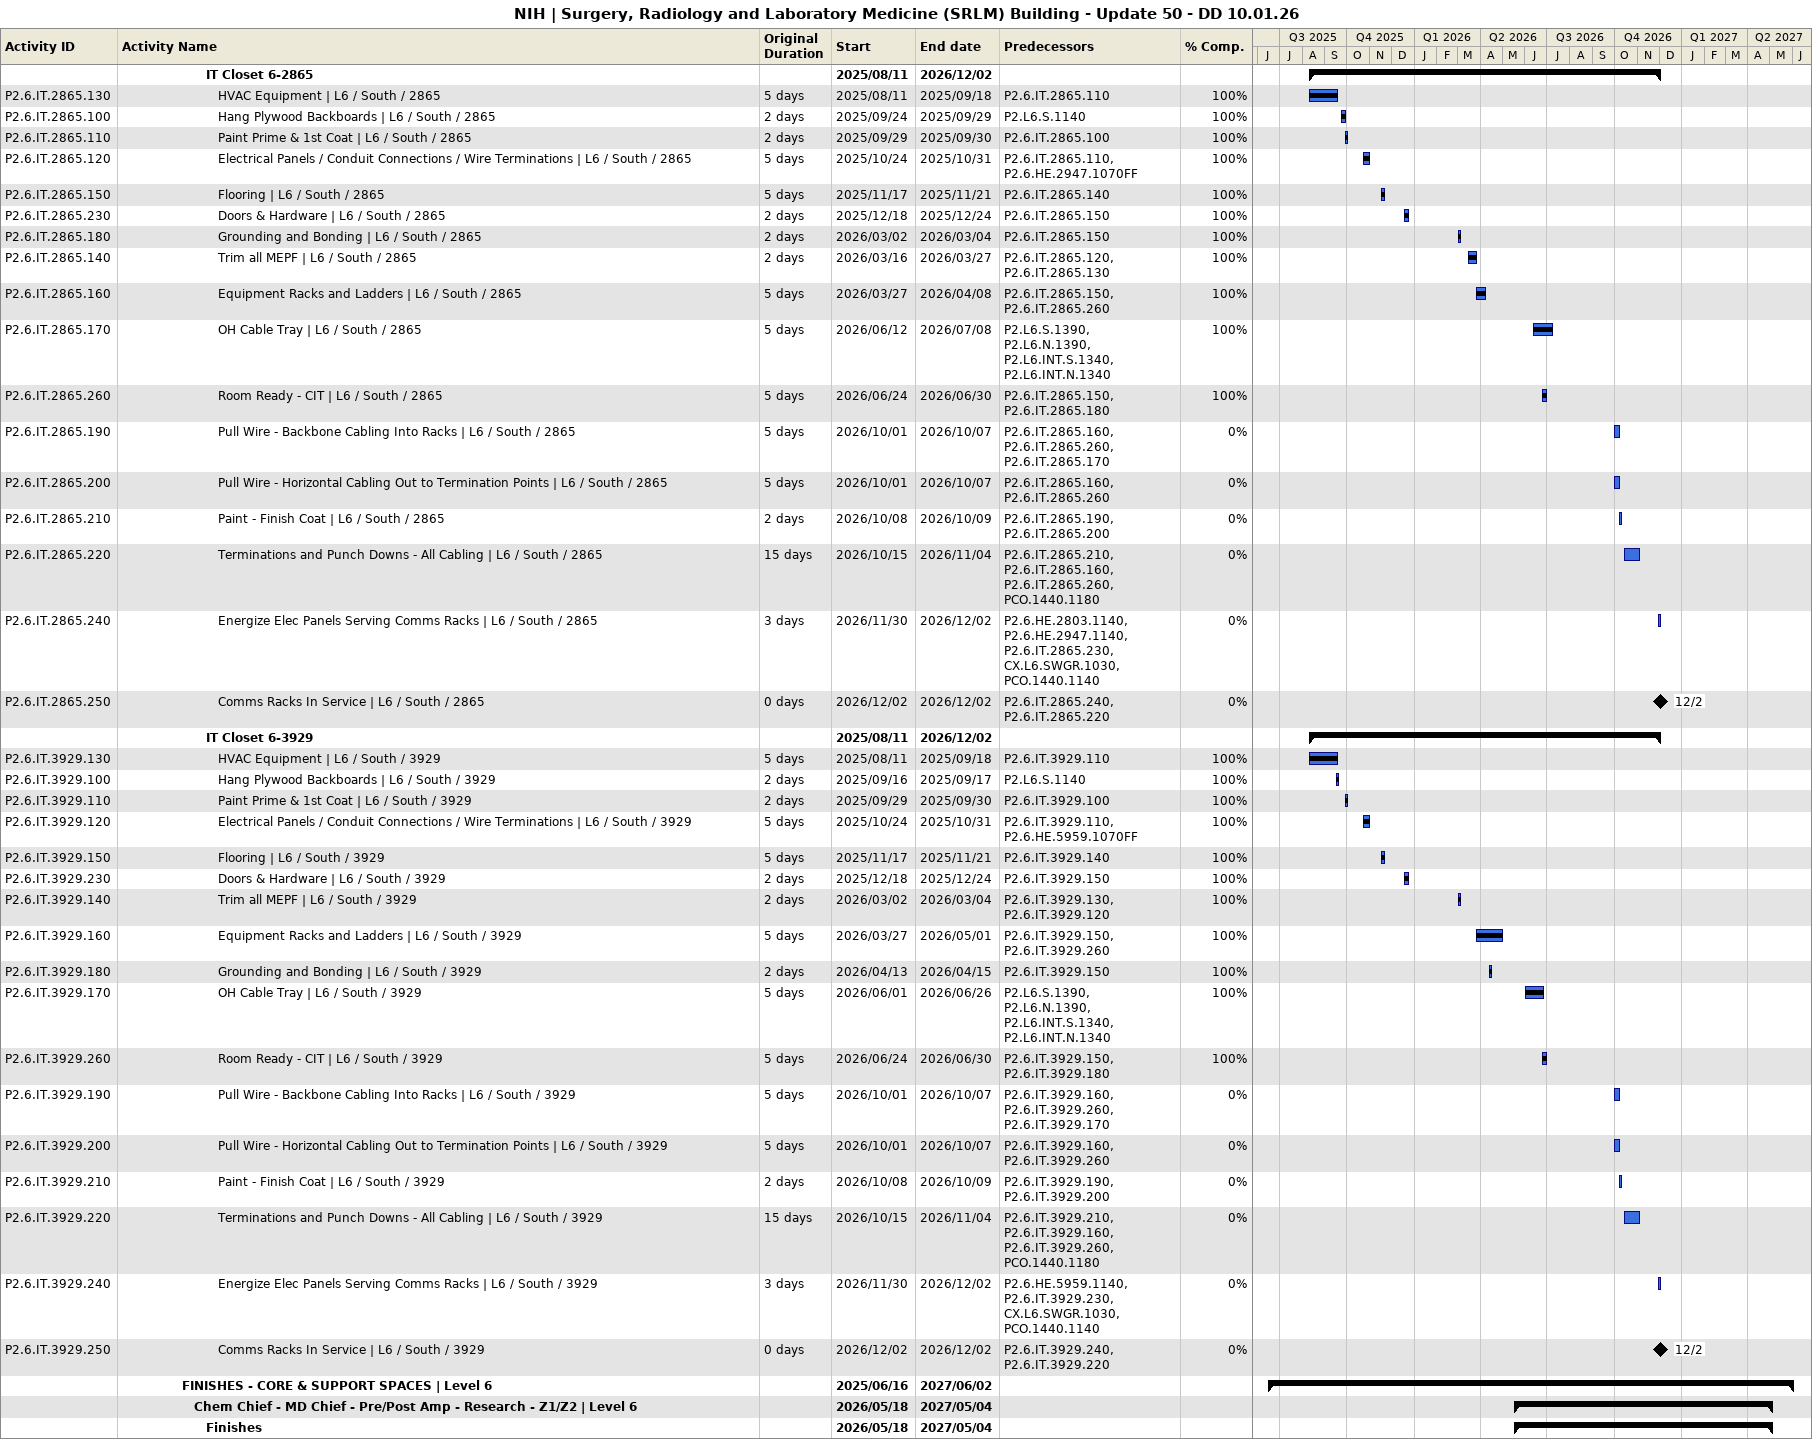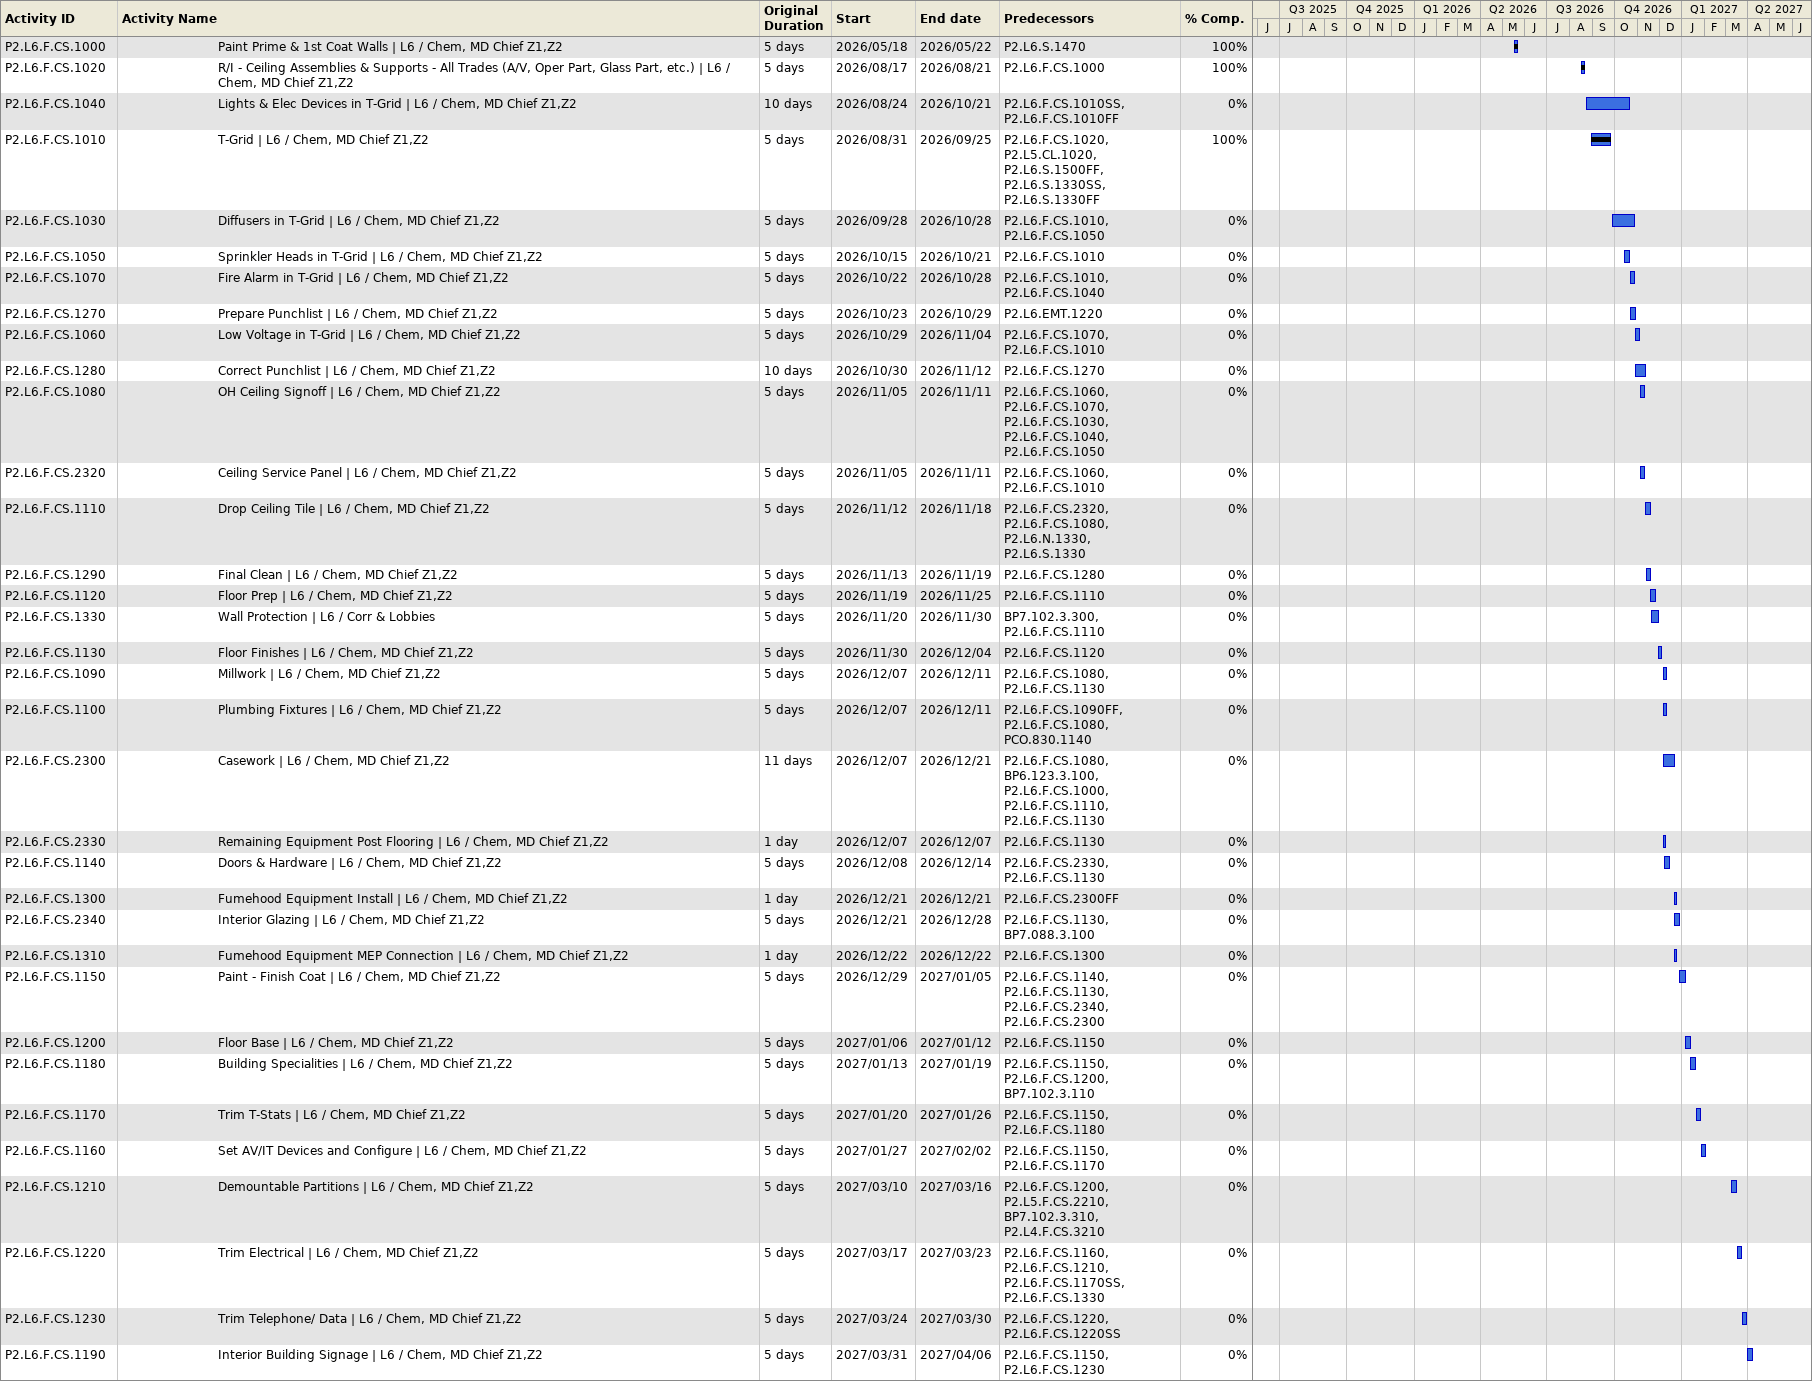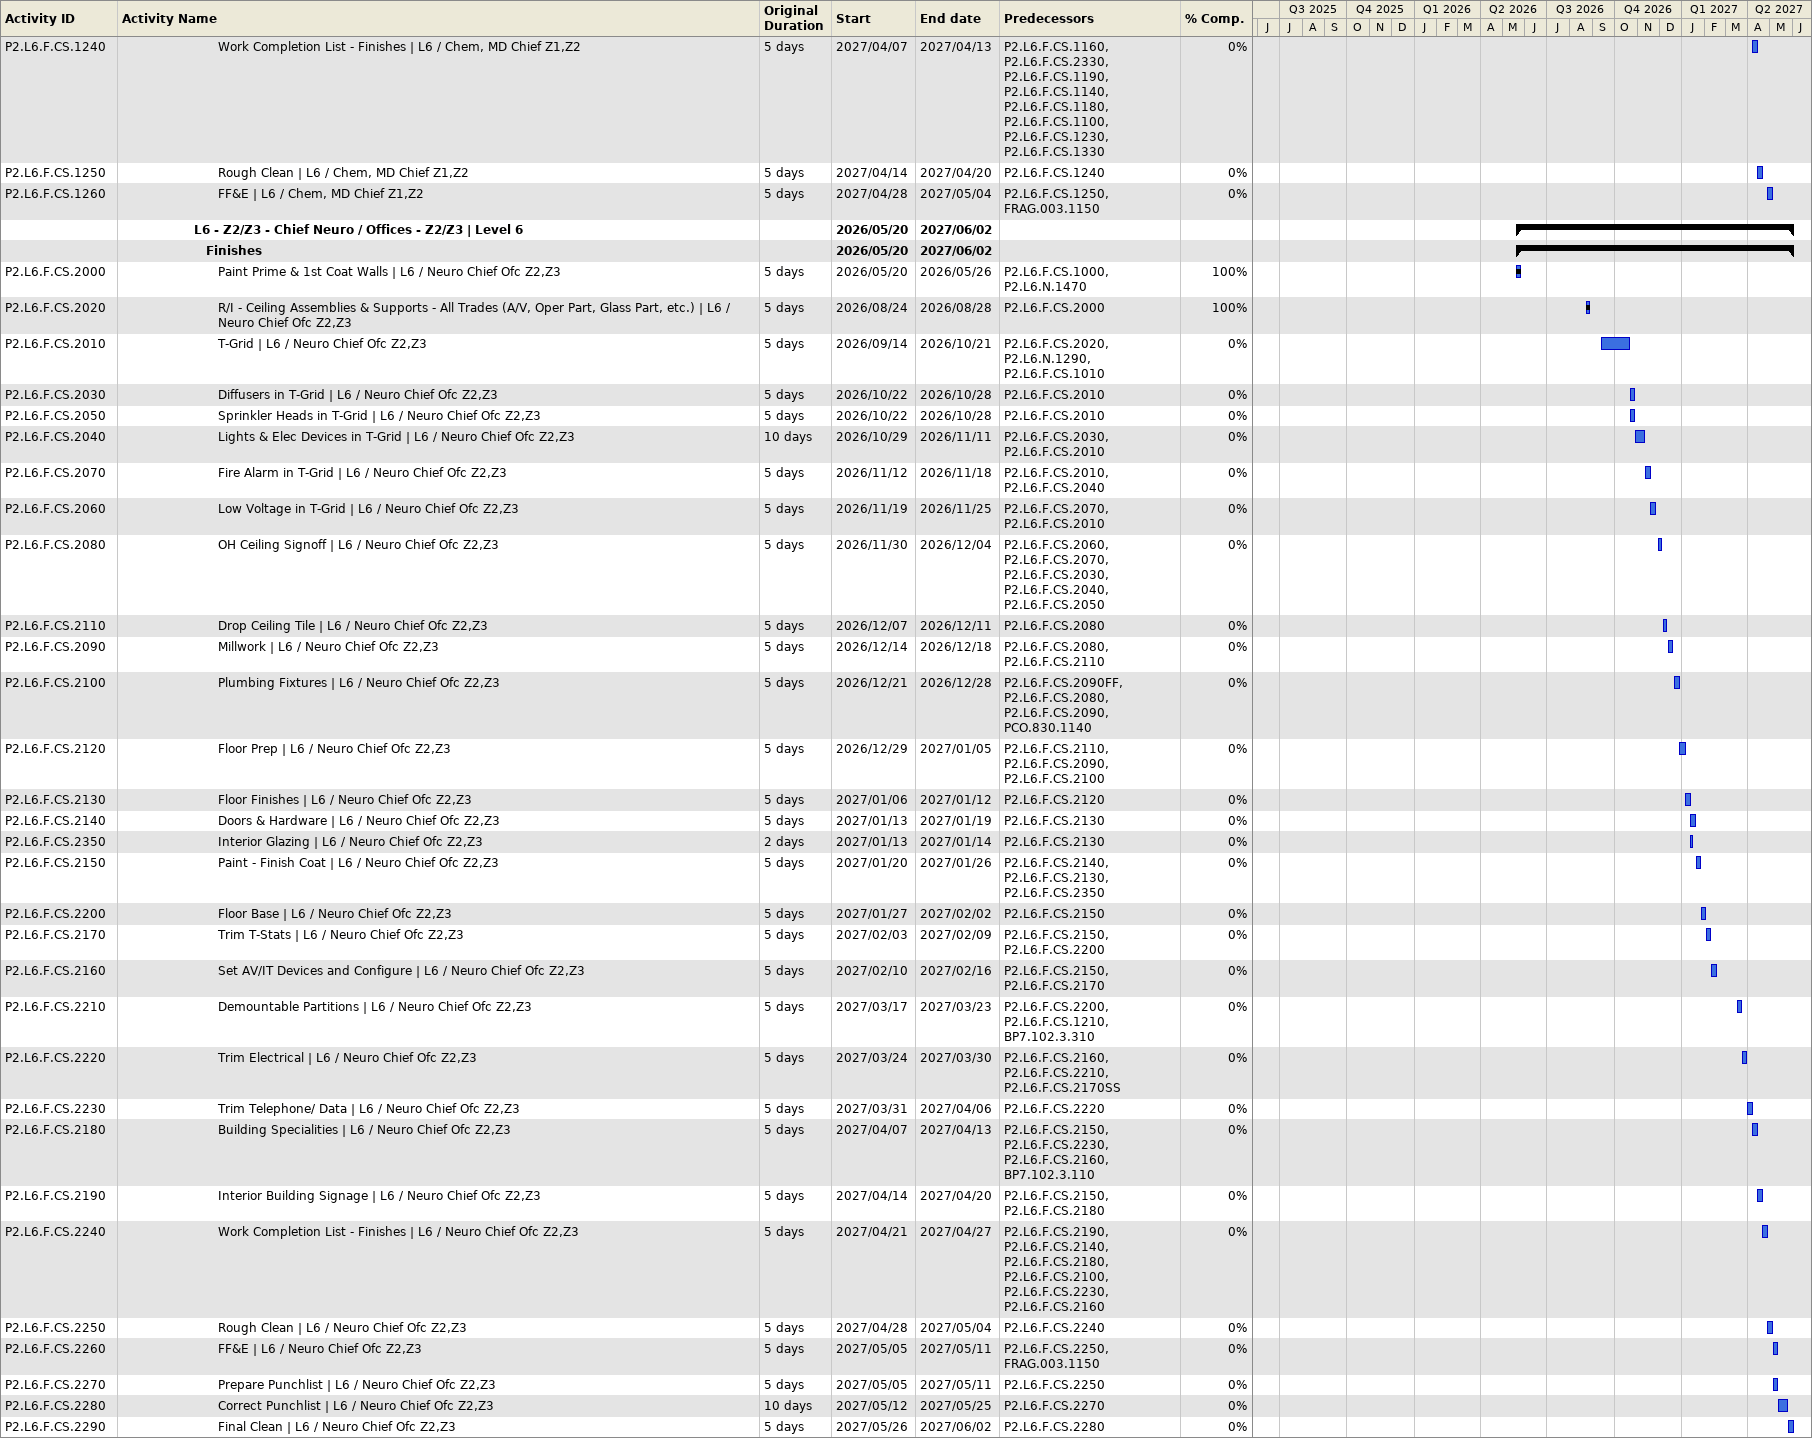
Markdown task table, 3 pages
NIH | Surgery, Radiology and Laboratory Medicine (SRLM) Building - Update 50 - DD 10.01.26

| ID | Level | Task | Original duration | Start | Finish | Predecessors | % complete |
|---|---|---|---|---|---|---|---|
|  | 8 | **IT Closet 6-2865** |  | 2025-08-11 | 2026-12-02 |  |  |
| P2.6.IT.2865.130 | 9 | HVAC Equipment \| L6 / South / 2865 | 5d | 2025-08-11 | 2025-09-18 | P2.6.IT.2865.110 | 100 |
| P2.6.IT.2865.100 | 9 | Hang Plywood Backboards \| L6 / South / 2865 | 2d | 2025-09-24 | 2025-09-29 | P2.L6.S.1140 | 100 |
| P2.6.IT.2865.110 | 9 | Paint Prime & 1st Coat \| L6 / South / 2865 | 2d | 2025-09-29 | 2025-09-30 | P2.6.IT.2865.100 | 100 |
| P2.6.IT.2865.120 | 9 | Electrical Panels / Conduit Connections / Wire Terminations \| L6 / South / 2865 | 5d | 2025-10-24 | 2025-10-31 | P2.6.IT.2865.110, P2.6.HE.2947.1070FF | 100 |
| P2.6.IT.2865.150 | 9 | Flooring \| L6 / South / 2865 | 5d | 2025-11-17 | 2025-11-21 | P2.6.IT.2865.140 | 100 |
| P2.6.IT.2865.230 | 9 | Doors & Hardware \| L6 / South / 2865 | 2d | 2025-12-18 | 2025-12-24 | P2.6.IT.2865.150 | 100 |
| P2.6.IT.2865.180 | 9 | Grounding and Bonding \| L6 / South / 2865 | 2d | 2026-03-02 | 2026-03-04 | P2.6.IT.2865.150 | 100 |
| P2.6.IT.2865.140 | 9 | Trim all MEPF \| L6 / South / 2865 | 2d | 2026-03-16 | 2026-03-27 | P2.6.IT.2865.120, P2.6.IT.2865.130 | 100 |
| P2.6.IT.2865.160 | 9 | Equipment Racks and Ladders \| L6 / South / 2865 | 5d | 2026-03-27 | 2026-04-08 | P2.6.IT.2865.150, P2.6.IT.2865.260 | 100 |
| P2.6.IT.2865.170 | 9 | OH Cable Tray \| L6 / South / 2865 | 5d | 2026-06-12 | 2026-07-08 | P2.L6.S.1390, P2.L6.N.1390, P2.L6.INT.S.1340, P2.L6.INT.N.1340 | 100 |
| P2.6.IT.2865.260 | 9 | Room Ready - CIT \| L6 / South / 2865 | 5d | 2026-06-24 | 2026-06-30 | P2.6.IT.2865.150, P2.6.IT.2865.180 | 100 |
| P2.6.IT.2865.190 | 9 | Pull Wire - Backbone Cabling Into Racks \| L6 / South / 2865 | 5d | 2026-10-01 | 2026-10-07 | P2.6.IT.2865.160, P2.6.IT.2865.260, P2.6.IT.2865.170 | 0 |
| P2.6.IT.2865.200 | 9 | Pull Wire - Horizontal Cabling Out to Termination Points \| L6 / South / 2865 | 5d | 2026-10-01 | 2026-10-07 | P2.6.IT.2865.160, P2.6.IT.2865.260 | 0 |
| P2.6.IT.2865.210 | 9 | Paint - Finish Coat \| L6 / South / 2865 | 2d | 2026-10-08 | 2026-10-09 | P2.6.IT.2865.190, P2.6.IT.2865.200 | 0 |
| P2.6.IT.2865.220 | 9 | Terminations and Punch Downs - All Cabling \| L6 / South / 2865 | 15d | 2026-10-15 | 2026-11-04 | P2.6.IT.2865.210, P2.6.IT.2865.160, P2.6.IT.2865.260, PCO.1440.1180 | 0 |
| P2.6.IT.2865.240 | 9 | Energize Elec Panels Serving Comms Racks \| L6 / South / 2865 | 3d | 2026-11-30 | 2026-12-02 | P2.6.HE.2803.1140, P2.6.HE.2947.1140, P2.6.IT.2865.230, CX.L6.SWGR.1030, PCO.1440.1140 | 0 |
| P2.6.IT.2865.250 | 9 | Comms Racks In Service \| L6 / South / 2865 | 0d | 2026-12-02 | 2026-12-02 | P2.6.IT.2865.240, P2.6.IT.2865.220 | 0 |
|  | 8 | **IT Closet 6-3929** |  | 2025-08-11 | 2026-12-02 |  |  |
| P2.6.IT.3929.130 | 9 | HVAC Equipment \| L6 / South / 3929 | 5d | 2025-08-11 | 2025-09-18 | P2.6.IT.3929.110 | 100 |
| P2.6.IT.3929.100 | 9 | Hang Plywood Backboards \| L6 / South / 3929 | 2d | 2025-09-16 | 2025-09-17 | P2.L6.S.1140 | 100 |
| P2.6.IT.3929.110 | 9 | Paint Prime & 1st Coat \| L6 / South / 3929 | 2d | 2025-09-29 | 2025-09-30 | P2.6.IT.3929.100 | 100 |
| P2.6.IT.3929.120 | 9 | Electrical Panels / Conduit Connections / Wire Terminations \| L6 / South / 3929 | 5d | 2025-10-24 | 2025-10-31 | P2.6.IT.3929.110, P2.6.HE.5959.1070FF | 100 |
| P2.6.IT.3929.150 | 9 | Flooring \| L6 / South / 3929 | 5d | 2025-11-17 | 2025-11-21 | P2.6.IT.3929.140 | 100 |
| P2.6.IT.3929.230 | 9 | Doors & Hardware \| L6 / South / 3929 | 2d | 2025-12-18 | 2025-12-24 | P2.6.IT.3929.150 | 100 |
| P2.6.IT.3929.140 | 9 | Trim all MEPF \| L6 / South / 3929 | 2d | 2026-03-02 | 2026-03-04 | P2.6.IT.3929.130, P2.6.IT.3929.120 | 100 |
| P2.6.IT.3929.160 | 9 | Equipment Racks and Ladders \| L6 / South / 3929 | 5d | 2026-03-27 | 2026-05-01 | P2.6.IT.3929.150, P2.6.IT.3929.260 | 100 |
| P2.6.IT.3929.180 | 9 | Grounding and Bonding \| L6 / South / 3929 | 2d | 2026-04-13 | 2026-04-15 | P2.6.IT.3929.150 | 100 |
| P2.6.IT.3929.170 | 9 | OH Cable Tray \| L6 / South / 3929 | 5d | 2026-06-01 | 2026-06-26 | P2.L6.S.1390, P2.L6.N.1390, P2.L6.INT.S.1340, P2.L6.INT.N.1340 | 100 |
| P2.6.IT.3929.260 | 9 | Room Ready - CIT \| L6 / South / 3929 | 5d | 2026-06-24 | 2026-06-30 | P2.6.IT.3929.150, P2.6.IT.3929.180 | 100 |
| P2.6.IT.3929.190 | 9 | Pull Wire - Backbone Cabling Into Racks \| L6 / South / 3929 | 5d | 2026-10-01 | 2026-10-07 | P2.6.IT.3929.160, P2.6.IT.3929.260, P2.6.IT.3929.170 | 0 |
| P2.6.IT.3929.200 | 9 | Pull Wire - Horizontal Cabling Out to Termination Points \| L6 / South / 3929 | 5d | 2026-10-01 | 2026-10-07 | P2.6.IT.3929.160, P2.6.IT.3929.260 | 0 |
| P2.6.IT.3929.210 | 9 | Paint - Finish Coat \| L6 / South / 3929 | 2d | 2026-10-08 | 2026-10-09 | P2.6.IT.3929.190, P2.6.IT.3929.200 | 0 |
| P2.6.IT.3929.220 | 9 | Terminations and Punch Downs - All Cabling \| L6 / South / 3929 | 15d | 2026-10-15 | 2026-11-04 | P2.6.IT.3929.210, P2.6.IT.3929.160, P2.6.IT.3929.260, PCO.1440.1180 | 0 |
| P2.6.IT.3929.240 | 9 | Energize Elec Panels Serving Comms Racks \| L6 / South / 3929 | 3d | 2026-11-30 | 2026-12-02 | P2.6.HE.5959.1140, P2.6.IT.3929.230, CX.L6.SWGR.1030, PCO.1440.1140 | 0 |
| P2.6.IT.3929.250 | 9 | Comms Racks In Service \| L6 / South / 3929 | 0d | 2026-12-02 | 2026-12-02 | P2.6.IT.3929.240, P2.6.IT.3929.220 | 0 |
|  | 6 | **FINISHES - CORE & SUPPORT SPACES \| Level 6** |  | 2025-06-16 | 2027-06-02 |  |  |
|  | 7 | **Chem Chief - MD Chief - Pre/Post Amp - Research - Z1/Z2 \| Level 6** |  | 2026-05-18 | 2027-05-04 |  |  |
|  | 8 | **Finishes** |  | 2026-05-18 | 2027-05-04 |  |  |
| P2.L6.F.CS.1000 | 9 | Paint Prime & 1st Coat Walls \| L6 / Chem, MD Chief Z1,Z2 | 5d | 2026-05-18 | 2026-05-22 | P2.L6.S.1470 | 100 |
| P2.L6.F.CS.1020 | 9 | R/I - Ceiling Assemblies & Supports - All Trades (A/V, Oper Part, Glass Part, etc.) \| L6 / Chem, MD Chief Z1,Z2 | 5d | 2026-08-17 | 2026-08-21 | P2.L6.F.CS.1000 | 100 |
| P2.L6.F.CS.1040 | 9 | Lights & Elec Devices in T-Grid \| L6 / Chem, MD Chief Z1,Z2 | 10d | 2026-08-24 | 2026-10-21 | P2.L6.F.CS.1010SS, P2.L6.F.CS.1010FF | 0 |
| P2.L6.F.CS.1010 | 9 | T-Grid \| L6 / Chem, MD Chief Z1,Z2 | 5d | 2026-08-31 | 2026-09-25 | P2.L6.F.CS.1020, P2.L5.CL.1020, P2.L6.S.1500FF, P2.L6.S.1330SS, P2.L6.S.1330FF | 100 |
| P2.L6.F.CS.1030 | 9 | Diffusers in T-Grid \| L6 / Chem, MD Chief Z1,Z2 | 5d | 2026-09-28 | 2026-10-28 | P2.L6.F.CS.1010, P2.L6.F.CS.1050 | 0 |
| P2.L6.F.CS.1050 | 9 | Sprinkler Heads in T-Grid \| L6 / Chem, MD Chief Z1,Z2 | 5d | 2026-10-15 | 2026-10-21 | P2.L6.F.CS.1010 | 0 |
| P2.L6.F.CS.1070 | 9 | Fire Alarm in T-Grid \| L6 / Chem, MD Chief Z1,Z2 | 5d | 2026-10-22 | 2026-10-28 | P2.L6.F.CS.1010, P2.L6.F.CS.1040 | 0 |
| P2.L6.F.CS.1270 | 9 | Prepare Punchlist \| L6 / Chem, MD Chief Z1,Z2 | 5d | 2026-10-23 | 2026-10-29 | P2.L6.EMT.1220 | 0 |
| P2.L6.F.CS.1060 | 9 | Low Voltage in T-Grid \| L6 / Chem, MD Chief Z1,Z2 | 5d | 2026-10-29 | 2026-11-04 | P2.L6.F.CS.1070, P2.L6.F.CS.1010 | 0 |
| P2.L6.F.CS.1280 | 9 | Correct Punchlist \| L6 / Chem, MD Chief Z1,Z2 | 10d | 2026-10-30 | 2026-11-12 | P2.L6.F.CS.1270 | 0 |
| P2.L6.F.CS.1080 | 9 | OH Ceiling Signoff \| L6 / Chem, MD Chief Z1,Z2 | 5d | 2026-11-05 | 2026-11-11 | P2.L6.F.CS.1060, P2.L6.F.CS.1070, P2.L6.F.CS.1030, P2.L6.F.CS.1040, P2.L6.F.CS.1050 | 0 |
| P2.L6.F.CS.2320 | 9 | Ceiling Service Panel \| L6 / Chem, MD Chief Z1,Z2 | 5d | 2026-11-05 | 2026-11-11 | P2.L6.F.CS.1060, P2.L6.F.CS.1010 | 0 |
| P2.L6.F.CS.1110 | 9 | Drop Ceiling Tile \| L6 / Chem, MD Chief Z1,Z2 | 5d | 2026-11-12 | 2026-11-18 | P2.L6.F.CS.2320, P2.L6.F.CS.1080, P2.L6.N.1330, P2.L6.S.1330 | 0 |
| P2.L6.F.CS.1290 | 9 | Final Clean \| L6 / Chem, MD Chief Z1,Z2 | 5d | 2026-11-13 | 2026-11-19 | P2.L6.F.CS.1280 | 0 |
| P2.L6.F.CS.1120 | 9 | Floor Prep \| L6 / Chem, MD Chief Z1,Z2 | 5d | 2026-11-19 | 2026-11-25 | P2.L6.F.CS.1110 | 0 |
| P2.L6.F.CS.1330 | 9 | Wall Protection \| L6 / Corr & Lobbies | 5d | 2026-11-20 | 2026-11-30 | BP7.102.3.300, P2.L6.F.CS.1110 | 0 |
| P2.L6.F.CS.1130 | 9 | Floor Finishes \| L6 / Chem, MD Chief Z1,Z2 | 5d | 2026-11-30 | 2026-12-04 | P2.L6.F.CS.1120 | 0 |
| P2.L6.F.CS.1090 | 9 | Millwork \| L6 / Chem, MD Chief Z1,Z2 | 5d | 2026-12-07 | 2026-12-11 | P2.L6.F.CS.1080, P2.L6.F.CS.1130 | 0 |
| P2.L6.F.CS.1100 | 9 | Plumbing Fixtures \| L6 / Chem, MD Chief Z1,Z2 | 5d | 2026-12-07 | 2026-12-11 | P2.L6.F.CS.1090FF, P2.L6.F.CS.1080, PCO.830.1140 | 0 |
| P2.L6.F.CS.2300 | 9 | Casework \| L6 / Chem, MD Chief Z1,Z2 | 11d | 2026-12-07 | 2026-12-21 | P2.L6.F.CS.1080, BP6.123.3.100, P2.L6.F.CS.1000, P2.L6.F.CS.1110, P2.L6.F.CS.1130 | 0 |
| P2.L6.F.CS.2330 | 9 | Remaining Equipment Post Flooring \| L6 / Chem, MD Chief Z1,Z2 | 1d | 2026-12-07 | 2026-12-07 | P2.L6.F.CS.1130 | 0 |
| P2.L6.F.CS.1140 | 9 | Doors & Hardware \| L6 / Chem, MD Chief Z1,Z2 | 5d | 2026-12-08 | 2026-12-14 | P2.L6.F.CS.2330, P2.L6.F.CS.1130 | 0 |
| P2.L6.F.CS.1300 | 9 | Fumehood Equipment Install \| L6 / Chem, MD Chief Z1,Z2 | 1d | 2026-12-21 | 2026-12-21 | P2.L6.F.CS.2300FF | 0 |
| P2.L6.F.CS.2340 | 9 | Interior Glazing \| L6 / Chem, MD Chief Z1,Z2 | 5d | 2026-12-21 | 2026-12-28 | P2.L6.F.CS.1130, BP7.088.3.100 | 0 |
| P2.L6.F.CS.1310 | 9 | Fumehood Equipment MEP Connection \| L6 / Chem, MD Chief Z1,Z2 | 1d | 2026-12-22 | 2026-12-22 | P2.L6.F.CS.1300 | 0 |
| P2.L6.F.CS.1150 | 9 | Paint - Finish Coat \| L6 / Chem, MD Chief Z1,Z2 | 5d | 2026-12-29 | 2027-01-05 | P2.L6.F.CS.1140, P2.L6.F.CS.1130, P2.L6.F.CS.2340, P2.L6.F.CS.2300 | 0 |
| P2.L6.F.CS.1200 | 9 | Floor Base \| L6 / Chem, MD Chief Z1,Z2 | 5d | 2027-01-06 | 2027-01-12 | P2.L6.F.CS.1150 | 0 |
| P2.L6.F.CS.1180 | 9 | Building Specialities \| L6 / Chem, MD Chief Z1,Z2 | 5d | 2027-01-13 | 2027-01-19 | P2.L6.F.CS.1150, P2.L6.F.CS.1200, BP7.102.3.110 | 0 |
| P2.L6.F.CS.1170 | 9 | Trim T-Stats \| L6 / Chem, MD Chief Z1,Z2 | 5d | 2027-01-20 | 2027-01-26 | P2.L6.F.CS.1150, P2.L6.F.CS.1180 | 0 |
| P2.L6.F.CS.1160 | 9 | Set AV/IT Devices and Configure \| L6 / Chem, MD Chief Z1,Z2 | 5d | 2027-01-27 | 2027-02-02 | P2.L6.F.CS.1150, P2.L6.F.CS.1170 | 0 |
| P2.L6.F.CS.1210 | 9 | Demountable Partitions \| L6 / Chem, MD Chief Z1,Z2 | 5d | 2027-03-10 | 2027-03-16 | P2.L6.F.CS.1200, P2.L5.F.CS.2210, BP7.102.3.310, P2.L4.F.CS.3210 | 0 |
| P2.L6.F.CS.1220 | 9 | Trim Electrical \| L6 / Chem, MD Chief Z1,Z2 | 5d | 2027-03-17 | 2027-03-23 | P2.L6.F.CS.1160, P2.L6.F.CS.1210, P2.L6.F.CS.1170SS, P2.L6.F.CS.1330 | 0 |
| P2.L6.F.CS.1230 | 9 | Trim Telephone/ Data \| L6 / Chem, MD Chief Z1,Z2 | 5d | 2027-03-24 | 2027-03-30 | P2.L6.F.CS.1220, P2.L6.F.CS.1220SS | 0 |
| P2.L6.F.CS.1190 | 9 | Interior Building Signage \| L6 / Chem, MD Chief Z1,Z2 | 5d | 2027-03-31 | 2027-04-06 | P2.L6.F.CS.1150, P2.L6.F.CS.1230 | 0 |
| P2.L6.F.CS.1240 | 9 | Work Completion List - Finishes \| L6 / Chem, MD Chief Z1,Z2 | 5d | 2027-04-07 | 2027-04-13 | P2.L6.F.CS.1160, P2.L6.F.CS.2330, P2.L6.F.CS.1190, P2.L6.F.CS.1140, P2.L6.F.CS.1180, P2.L6.F.CS.1100, P2.L6.F.CS.1230, P2.L6.F.CS.1330 | 0 |
| P2.L6.F.CS.1250 | 9 | Rough Clean \| L6 / Chem, MD Chief Z1,Z2 | 5d | 2027-04-14 | 2027-04-20 | P2.L6.F.CS.1240 | 0 |
| P2.L6.F.CS.1260 | 9 | FF&E \| L6 / Chem, MD Chief Z1,Z2 | 5d | 2027-04-28 | 2027-05-04 | P2.L6.F.CS.1250, FRAG.003.1150 | 0 |
|  | 7 | **L6 - Z2/Z3 - Chief Neuro / Offices - Z2/Z3 \| Level 6** |  | 2026-05-20 | 2027-06-02 |  |  |
|  | 8 | **Finishes** |  | 2026-05-20 | 2027-06-02 |  |  |
| P2.L6.F.CS.2000 | 9 | Paint Prime & 1st Coat Walls \| L6 / Neuro Chief Ofc Z2,Z3 | 5d | 2026-05-20 | 2026-05-26 | P2.L6.F.CS.1000, P2.L6.N.1470 | 100 |
| P2.L6.F.CS.2020 | 9 | R/I - Ceiling Assemblies & Supports - All Trades (A/V, Oper Part, Glass Part, etc.) \| L6 / Neuro Chief Ofc Z2,Z3 | 5d | 2026-08-24 | 2026-08-28 | P2.L6.F.CS.2000 | 100 |
| P2.L6.F.CS.2010 | 9 | T-Grid \| L6 / Neuro Chief Ofc Z2,Z3 | 5d | 2026-09-14 | 2026-10-21 | P2.L6.F.CS.2020, P2.L6.N.1290, P2.L6.F.CS.1010 | 0 |
| P2.L6.F.CS.2030 | 9 | Diffusers in T-Grid \| L6 / Neuro Chief Ofc Z2,Z3 | 5d | 2026-10-22 | 2026-10-28 | P2.L6.F.CS.2010 | 0 |
| P2.L6.F.CS.2050 | 9 | Sprinkler Heads in T-Grid \| L6 / Neuro Chief Ofc Z2,Z3 | 5d | 2026-10-22 | 2026-10-28 | P2.L6.F.CS.2010 | 0 |
| P2.L6.F.CS.2040 | 9 | Lights & Elec Devices in T-Grid \| L6 / Neuro Chief Ofc Z2,Z3 | 10d | 2026-10-29 | 2026-11-11 | P2.L6.F.CS.2030, P2.L6.F.CS.2010 | 0 |
| P2.L6.F.CS.2070 | 9 | Fire Alarm in T-Grid \| L6 / Neuro Chief Ofc Z2,Z3 | 5d | 2026-11-12 | 2026-11-18 | P2.L6.F.CS.2010, P2.L6.F.CS.2040 | 0 |
| P2.L6.F.CS.2060 | 9 | Low Voltage in T-Grid \| L6 / Neuro Chief Ofc Z2,Z3 | 5d | 2026-11-19 | 2026-11-25 | P2.L6.F.CS.2070, P2.L6.F.CS.2010 | 0 |
| P2.L6.F.CS.2080 | 9 | OH Ceiling Signoff \| L6 / Neuro Chief Ofc Z2,Z3 | 5d | 2026-11-30 | 2026-12-04 | P2.L6.F.CS.2060, P2.L6.F.CS.2070, P2.L6.F.CS.2030, P2.L6.F.CS.2040, P2.L6.F.CS.2050 | 0 |
| P2.L6.F.CS.2110 | 9 | Drop Ceiling Tile \| L6 / Neuro Chief Ofc Z2,Z3 | 5d | 2026-12-07 | 2026-12-11 | P2.L6.F.CS.2080 | 0 |
| P2.L6.F.CS.2090 | 9 | Millwork \| L6 / Neuro Chief Ofc Z2,Z3 | 5d | 2026-12-14 | 2026-12-18 | P2.L6.F.CS.2080, P2.L6.F.CS.2110 | 0 |
| P2.L6.F.CS.2100 | 9 | Plumbing Fixtures \| L6 / Neuro Chief Ofc Z2,Z3 | 5d | 2026-12-21 | 2026-12-28 | P2.L6.F.CS.2090FF, P2.L6.F.CS.2080, P2.L6.F.CS.2090, PCO.830.1140 | 0 |
| P2.L6.F.CS.2120 | 9 | Floor Prep \| L6 / Neuro Chief Ofc Z2,Z3 | 5d | 2026-12-29 | 2027-01-05 | P2.L6.F.CS.2110, P2.L6.F.CS.2090, P2.L6.F.CS.2100 | 0 |
| P2.L6.F.CS.2130 | 9 | Floor Finishes \| L6 / Neuro Chief Ofc Z2,Z3 | 5d | 2027-01-06 | 2027-01-12 | P2.L6.F.CS.2120 | 0 |
| P2.L6.F.CS.2140 | 9 | Doors & Hardware \| L6 / Neuro Chief Ofc Z2,Z3 | 5d | 2027-01-13 | 2027-01-19 | P2.L6.F.CS.2130 | 0 |
| P2.L6.F.CS.2350 | 9 | Interior Glazing \| L6 / Neuro Chief Ofc Z2,Z3 | 2d | 2027-01-13 | 2027-01-14 | P2.L6.F.CS.2130 | 0 |
| P2.L6.F.CS.2150 | 9 | Paint - Finish Coat \| L6 / Neuro Chief Ofc Z2,Z3 | 5d | 2027-01-20 | 2027-01-26 | P2.L6.F.CS.2140, P2.L6.F.CS.2130, P2.L6.F.CS.2350 | 0 |
| P2.L6.F.CS.2200 | 9 | Floor Base \| L6 / Neuro Chief Ofc Z2,Z3 | 5d | 2027-01-27 | 2027-02-02 | P2.L6.F.CS.2150 | 0 |
| P2.L6.F.CS.2170 | 9 | Trim T-Stats \| L6 / Neuro Chief Ofc Z2,Z3 | 5d | 2027-02-03 | 2027-02-09 | P2.L6.F.CS.2150, P2.L6.F.CS.2200 | 0 |
| P2.L6.F.CS.2160 | 9 | Set AV/IT Devices and Configure \| L6 / Neuro Chief Ofc Z2,Z3 | 5d | 2027-02-10 | 2027-02-16 | P2.L6.F.CS.2150, P2.L6.F.CS.2170 | 0 |
| P2.L6.F.CS.2210 | 9 | Demountable Partitions \| L6 / Neuro Chief Ofc Z2,Z3 | 5d | 2027-03-17 | 2027-03-23 | P2.L6.F.CS.2200, P2.L6.F.CS.1210, BP7.102.3.310 | 0 |
| P2.L6.F.CS.2220 | 9 | Trim Electrical \| L6 / Neuro Chief Ofc Z2,Z3 | 5d | 2027-03-24 | 2027-03-30 | P2.L6.F.CS.2160, P2.L6.F.CS.2210, P2.L6.F.CS.2170SS | 0 |
| P2.L6.F.CS.2230 | 9 | Trim Telephone/ Data \| L6 / Neuro Chief Ofc Z2,Z3 | 5d | 2027-03-31 | 2027-04-06 | P2.L6.F.CS.2220 | 0 |
| P2.L6.F.CS.2180 | 9 | Building Specialities \| L6 / Neuro Chief Ofc Z2,Z3 | 5d | 2027-04-07 | 2027-04-13 | P2.L6.F.CS.2150, P2.L6.F.CS.2230, P2.L6.F.CS.2160, BP7.102.3.110 | 0 |
| P2.L6.F.CS.2190 | 9 | Interior Building Signage \| L6 / Neuro Chief Ofc Z2,Z3 | 5d | 2027-04-14 | 2027-04-20 | P2.L6.F.CS.2150, P2.L6.F.CS.2180 | 0 |
| P2.L6.F.CS.2240 | 9 | Work Completion List - Finishes \| L6 / Neuro Chief Ofc Z2,Z3 | 5d | 2027-04-21 | 2027-04-27 | P2.L6.F.CS.2190, P2.L6.F.CS.2140, P2.L6.F.CS.2180, P2.L6.F.CS.2100, P2.L6.F.CS.2230, P2.L6.F.CS.2160 | 0 |
| P2.L6.F.CS.2250 | 9 | Rough Clean \| L6 / Neuro Chief Ofc Z2,Z3 | 5d | 2027-04-28 | 2027-05-04 | P2.L6.F.CS.2240 | 0 |
| P2.L6.F.CS.2260 | 9 | FF&E \| L6 / Neuro Chief Ofc Z2,Z3 | 5d | 2027-05-05 | 2027-05-11 | P2.L6.F.CS.2250, FRAG.003.1150 | 0 |
| P2.L6.F.CS.2270 | 9 | Prepare Punchlist \| L6 / Neuro Chief Ofc Z2,Z3 | 5d | 2027-05-05 | 2027-05-11 | P2.L6.F.CS.2250 | 0 |
| P2.L6.F.CS.2280 | 9 | Correct Punchlist \| L6 / Neuro Chief Ofc Z2,Z3 | 10d | 2027-05-12 | 2027-05-25 | P2.L6.F.CS.2270 | 0 |
| P2.L6.F.CS.2290 | 9 | Final Clean \| L6 / Neuro Chief Ofc Z2,Z3 | 5d | 2027-05-26 | 2027-06-02 | P2.L6.F.CS.2280 | 0 |
